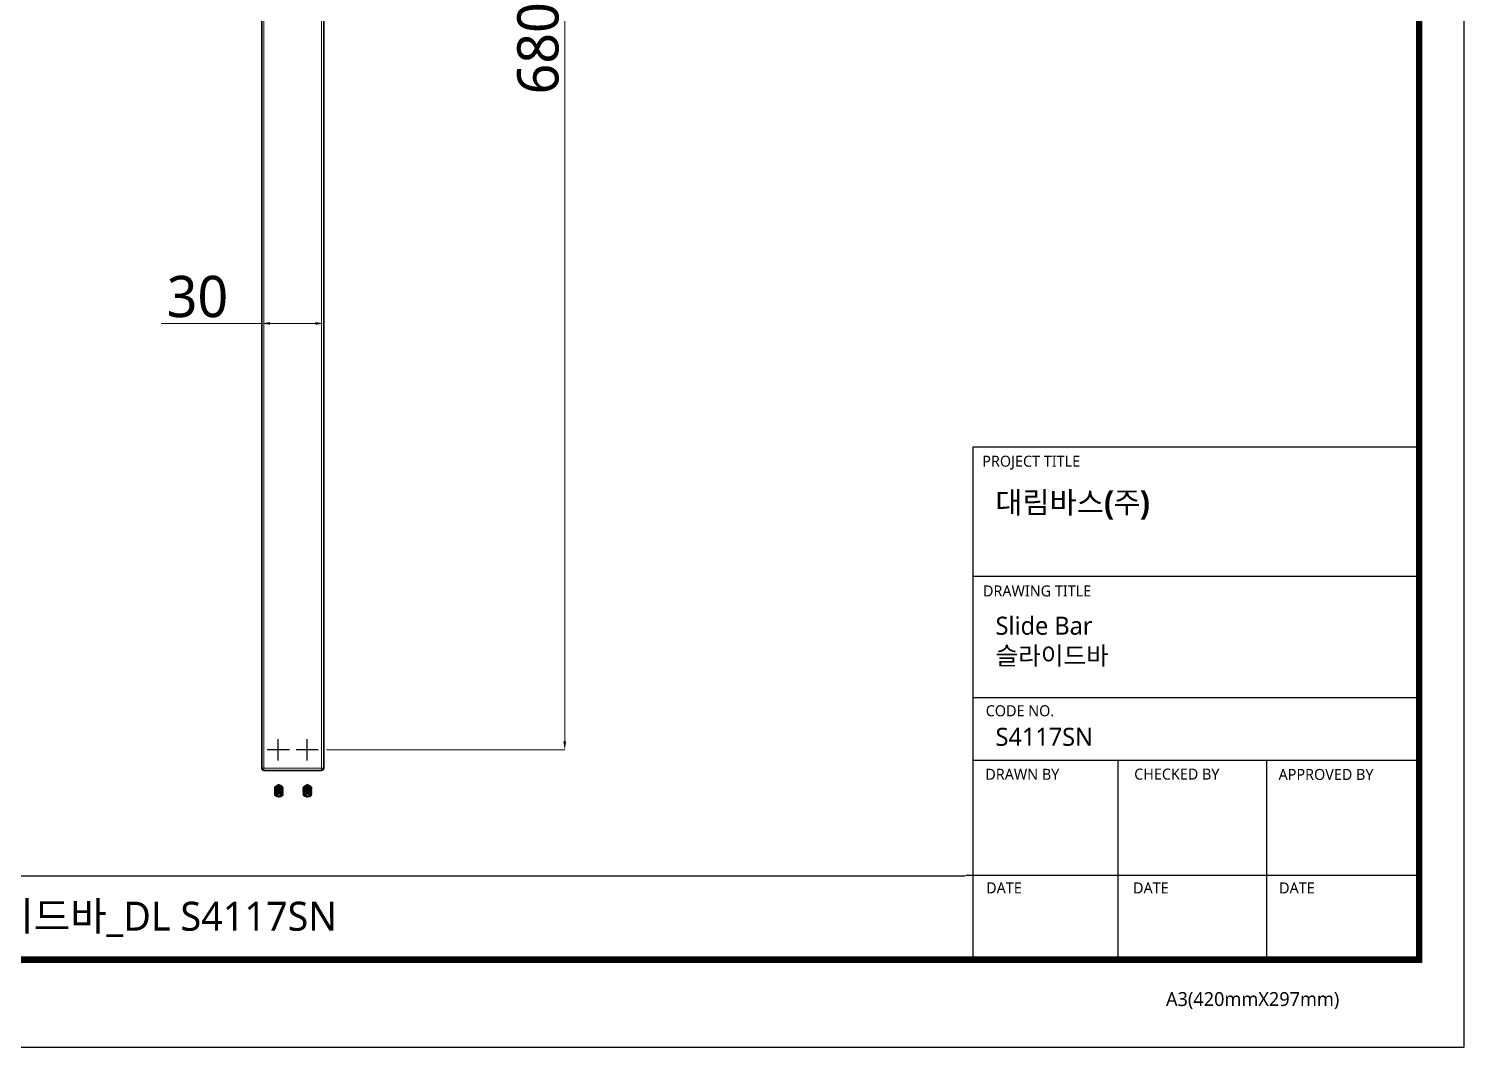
# Model space of a CAD drawing. Extents: x 1507 to 2862, y 0 to 992.
# Drawn here: x 2165 to 2862, y 0 to 494 of the extents above; entities that cross this region are included whole.
import ezdxf

# ---------------------------------------------------------------- set-up
doc = ezdxf.new("R2010")
doc.units = 0
doc.header["$LTSCALE"] = 10
doc.header["$MEASUREMENT"] = 0
doc.header["$PDMODE"] = 3
doc.header["$PDSIZE"] = -10
doc.linetypes.add('CENTER', pattern=[2, 1.25, -0.25, 0.25, -0.25])
doc.layers.get('0').update_dxf_attribs({"linetype": 'CONTINUOUS'})
doc.layers.get('DEFPOINTS').update_dxf_attribs({"linetype": 'CONTINUOUS'})
for name, color, linetype, lineweight in [('Visible', 7, 'CONTINUOUS', 35), ('Visible Narrow', 7, 'CONTINUOUS', 18), ('치수', 7, 'CONTINUOUS', 25)]:
    doc.layers.add(name, color=color, linetype=linetype, lineweight=lineweight)
doc.styles.add('Daelim Dimension', font='')
doc.styles.get('Daelim Dimension').set_extended_font_data('NanumGothic')
doc.dimstyles.new('DEFAULT', dxfattribs={"dimscale": 2, "dimtxt": 2, "dimasz": 2, "dimexe": 0, "dimexo": 2, "dimgap": 1, "dimtad": 1, "dimdec": 1, "dimzin": 9, "dimdsep": 46, "dimtxsty": 'Daelim Dimension', "dimcen": 0.5, "dimclrd": 252, "dimclre": 252, "dimclrt": 3, "dimadec": 1, "dimazin": 0, "dimtfac": 1, "dimtdec": 1, "dimtix": 1, "dimtmove": 0, "dimatfit": 3, "dimfxl": 1, "dimtolj": 1, "dimtzin": 1, "dimlwd": 9, "dimlwe": 9, "dimarcsym": 0})

# ---------------------------------------------------------------- blocks, each defined once
blk = doc.blocks.new('*D16')
at = {"layer": 'DEFPOINTS', "color": 0, "transparency": 16777216}
for p in [(2305.87, 824.24), (2305.84, 144.24), (2425.37, 144.24)]:
    blk.add_point(p, dxfattribs=at)
at = {"layer": '치수', "color": 5, "lineweight": 9, "transparency": 16777216}
for p, q in [((2309.87, 824.24), (2425.37, 824.24)), ((2425.37, 820.24), (2425.37, 148.24)), ((2309.84, 144.24), (2425.37, 144.24))]:
    blk.add_line(p, q, dxfattribs=at)
at = {"layer": '치수', "color": 5, "transparency": 16777216}
for points in [[(2424.7, 820.24), (2426.04, 820.24), (2425.37, 824.24)], [(2424.7, 148.24), (2426.04, 148.24), (2425.37, 144.24)]]:
    blk.add_solid(points, dxfattribs=at)
at = {"layer": '치수', "color": 7, "transparency": 16777216, "insert": (2412.48, 484.24), "char_height": 20, "attachment_point": 5, "rotation": 90, "style": 'Daelim Dimension'}
blk.add_mtext('\\A1;680', dxfattribs=at)
blk = doc.blocks.new('*D18')
at = {"layer": 'DEFPOINTS', "color": 0, "transparency": 16777216}
for p in [(2278.48, 350.87), (2278.48, 348.3), (2308.48, 348.3)]:
    blk.add_point(p, dxfattribs=at)
at = {"layer": '치수', "color": 5, "lineweight": 9, "transparency": 16777216}
for p, q in [((2278.48, 350.87), (2229.6, 350.87)), ((2278.48, 352.3), (2278.48, 350.87)), ((2304.48, 350.87), (2282.48, 350.87)), ((2308.48, 352.3), (2308.48, 350.87))]:
    blk.add_line(p, q, dxfattribs=at)
at = {"layer": '치수', "color": 5, "transparency": 16777216}
for points in [[(2282.48, 351.54), (2282.48, 350.21), (2278.48, 350.87)], [(2304.48, 351.54), (2304.48, 350.21), (2308.48, 350.87)]]:
    blk.add_solid(points, dxfattribs=at)
at = {"layer": '치수', "color": 7, "transparency": 16777216, "insert": (2247.27, 363.78), "char_height": 20, "attachment_point": 5, "style": 'Daelim Dimension'}
blk.add_mtext('\\A1;30', dxfattribs=at)

msp = doc.modelspace()

# ---------------------------------------------------------------- linework, layer by layer
at = {"color": 5, "ltscale": 40}
for p, q in [((2839.66, 290.84), (2623.25, 290.84)), ((2839.66, 228.28), (2623.25, 228.28)), ((2839.66, 228.28), (2623.25, 228.28)), ((2839.66, 169.44), (2623.25, 169.44)), ((2839.66, 169.44), (2623.25, 169.44)), ((2839.66, 139.09), (2623.25, 139.09)), ((2839.66, 139.09), (2623.25, 139.09)), ((2693.54, 139.09), (2693.54, 42.48)), ((2765.68, 139.09), (2765.68, 42.48)), ((2839.66, 83.29), (2619.83, 83.29)), ((2839.66, 83.29), (2624.94, 83.29)), ((2839.66, 42.48), (2654.2, 42.48))]:
    msp.add_line(p, q, dxfattribs=at)
at = {"color": 5, "ltscale": 0.5}
msp.add_line((2623.25, 290.84), (2623.25, 41.17), dxfattribs=at)
at = {"color": 1, "linetype": 'CENTER'}
for p, q in [((2286.48, 139.05), (2286.48, 149.31)), ((2300.48, 139.05), (2300.48, 149.31)), ((2291.84, 144.24), (2281.07, 144.24)), ((2305.84, 144.24), (2295.07, 144.24))]:
    msp.add_line(p, q, dxfattribs=at)
at = {"extrusion": (0.707107, 0.408248, 0.57735)}
for p, q in [((2284.74, 125.75), (2284.74, 125.8)), ((2284.74, 125.09), (2284.74, 125.37)), ((2286.74, 127.44), (2285.33, 126.62)), ((2286.74, 127.44), (2287.96, 126.73)), ((2288.74, 125.42), (2288.74, 125.7)), ((2298.6, 125.75), (2298.6, 125.8)), ((2298.6, 125.09), (2298.6, 125.37)), ((2300.6, 127.44), (2299.19, 126.62)), ((2300.6, 127.44), (2301.83, 126.73)), ((2302.6, 125.42), (2302.6, 125.7)), ((2284.74, 124.44), (2284.74, 124.72)), ((2284.74, 123.79), (2284.74, 124.06)), ((2284.74, 123.14), (2284.74, 123.41)), ((2284.74, 122.54), (2284.74, 122.76)), ((2285.19, 121.99), (2285.59, 122.85)), ((2286.3, 121.32), (2285.21, 121.96)), ((2285.61, 121.56), (2285.52, 121.61)), ((2285.6, 122.25), (2285.87, 122.84)), ((2285.63, 122.88), (2287.13, 123.11)), ((2285.65, 122.35), (2286.44, 121.89)), ((2285.79, 122.82), (2287.09, 123.02)), ((2287.85, 121.55), (2286.36, 121.31)), ((2286.44, 121.89), (2286.44, 122.92)), ((2286.44, 121.89), (2287.56, 122.07)), ((2287.08, 123.02), (2287.99, 122.5)), ((2287.19, 123.1), (2288.28, 122.47)), ((2287.56, 122.07), (2287.56, 122.75)), ((2287.56, 122.07), (2287.81, 122.6)), ((2287.87, 121.56), (2288.05, 121.66)), ((2288.3, 122.43), (2287.9, 121.57)), ((2288.74, 124.77), (2288.74, 125.04)), ((2288.74, 124.11), (2288.74, 124.39)), ((2288.74, 123.46), (2288.74, 123.74)), ((2288.74, 122.81), (2288.74, 123.08)), ((2298.6, 124.44), (2298.6, 124.72)), ((2298.6, 123.79), (2298.6, 124.06)), ((2298.6, 123.14), (2298.6, 123.41)), ((2298.6, 122.54), (2298.6, 122.76)), ((2299.05, 121.99), (2299.45, 122.85)), ((2300.16, 121.32), (2299.07, 121.96)), ((2299.47, 121.56), (2299.38, 121.61)), ((2299.46, 122.25), (2299.73, 122.84)), ((2299.49, 122.88), (2300.99, 123.11)), ((2299.51, 122.35), (2300.31, 121.89)), ((2299.65, 122.82), (2300.95, 123.02)), ((2301.72, 121.55), (2300.22, 121.31)), ((2300.31, 121.89), (2300.31, 122.92)), ((2300.31, 121.89), (2301.42, 122.07)), ((2300.95, 123.02), (2301.85, 122.5)), ((2301.05, 123.1), (2302.14, 122.47)), ((2301.42, 122.07), (2301.42, 122.75)), ((2301.42, 122.07), (2301.67, 122.6)), ((2301.74, 121.56), (2301.92, 121.66)), ((2302.16, 122.43), (2301.76, 121.57)), ((2302.6, 124.77), (2302.6, 125.04)), ((2302.6, 124.11), (2302.6, 124.39)), ((2302.6, 123.46), (2302.6, 123.74)), ((2302.6, 122.81), (2302.6, 123.08))]:
    msp.add_line(p, q, dxfattribs=at)
at = {"color": 5}
msp.add_line((1529.26, 83.13), (2619.57, 83.13), dxfattribs=at)
at = {"ltscale": 0.5}
msp.add_lwpolyline([(1507.49, 0), (2861.57, 0), (2861.57, 992.16), (1507.49, 992.16)], close=True, dxfattribs=at)
at = {"color": 5, "linetype": 'ByBlock', "lineweight": 200, "const_width": 3.12}
msp.add_lwpolyline([(1529.26, 42.48), (2839.66, 42.48), (2839.66, 969.12), (1529.26, 969.12)], close=True, dxfattribs=at)
at = {"extrusion": (1.11022e-16, -2.22045e-16, -1)}
for centre in [(2286.74, 125.8), (2300.6, 125.8)]:
    msp.add_ellipse(centre, major_axis=(-2, 0), ratio=0.57735, start_param=-6.283185, end_param=-4.173057, dxfattribs=at)
at = {"extrusion": (1.11022e-16, -1.11022e-16, -1)}
for centre in [(2286.74, 122.54), (2300.6, 122.54)]:
    msp.add_ellipse(centre, major_axis=(-2, 0), ratio=0.57735, start_param=-0.539332, end_param=2.110128, dxfattribs=at)
at = {"extrusion": (1.11022e-16, -7.43333e-33, -1)}
for centre in [(2286.74, 122.21), (2300.6, 122.21)]:
    msp.add_ellipse(centre, major_axis=(-1.6, 0), ratio=0.57735, start_param=-0.243561, end_param=0.76716, dxfattribs=at)
for centre, major_axis, ratio, start_param, end_param in [((2285.18, 122.3), (-0.436, -0.138), 0.697902, 1.388901, 2.573454), ((2286.32, 121.64), (-0.078, -0.416), 0.218386, 0.744021, 2.279453), ((2299.04, 122.3), (-0.436, -0.138), 0.697902, 1.388901, 2.573454), ((2300.19, 121.64), (-0.078, -0.416), 0.218386, 0.744021, 2.279453)]:
    msp.add_ellipse(centre, major_axis=major_axis, ratio=ratio, start_param=start_param, end_param=end_param)
at = {"extrusion": (2.22045e-16, -1.38778e-16, -1)}
for centre in [(2286.74, 122.21), (2300.6, 122.21)]:
    msp.add_ellipse(centre, major_axis=(-1.6, 0), ratio=0.57735, start_param=-1.290759, end_param=-0.280038, dxfattribs=at)
at = {"extrusion": (3.24571e-16, 1.22572e-16, -1)}
for centre in [(2285.6, 123.2), (2299.46, 123.2)]:
    msp.add_ellipse(centre, major_axis=(0.261, -0.347), ratio=0.565741, start_param=0.294001, end_param=0.890551, dxfattribs=at)
at = {"extrusion": (2.22045e-16, -8.32667e-17, -1)}
for centre in [(2286.74, 122.21), (2300.6, 122.21)]:
    msp.add_ellipse(centre, major_axis=(1.6, 0), ratio=0.57735, start_param=-2.337956, end_param=-1.327235, dxfattribs=at)
at = {"extrusion": (1.66533e-16, -1.94289e-16, -1)}
for centre in [(2286.74, 122.21), (2300.6, 122.21)]:
    msp.add_ellipse(centre, major_axis=(-1.6, 0), ratio=0.57735, start_param=-2.337956, end_param=-1.327235, dxfattribs=at)
at = {"extrusion": (2.18253e-16, -4.08569e-17, -1)}
for centre in [(2287.16, 123.44), (2301.02, 123.44)]:
    msp.add_ellipse(centre, major_axis=(-0.078, -0.416), ratio=0.218386, start_param=-0.673292, end_param=-0.076742, dxfattribs=at)
at = {"extrusion": (1.66533e-16, 8.32667e-17, -1)}
for centre in [(2286.74, 122.21), (2300.6, 122.21)]:
    msp.add_ellipse(centre, major_axis=(1.6, 0), ratio=0.57735, start_param=-1.290759, end_param=-0.280038, dxfattribs=at)
at = {"extrusion": (3.16229e-16, 1.33663e-16, -1)}
for centre in [(2287.89, 121.88), (2301.75, 121.88)]:
    msp.add_ellipse(centre, major_axis=(0.261, -0.347), ratio=0.565741, start_param=0.96128, end_param=2.496712, dxfattribs=at)
at = {"extrusion": (2.22045e-16, -5.18445e-32, -1)}
for centre in [(2286.74, 122.21), (2300.6, 122.21)]:
    msp.add_ellipse(centre, major_axis=(1.6, 0), ratio=0.57735, start_param=-0.243561, end_param=0.76716, dxfattribs=at)
at = {"extrusion": (2.04817e-16, -9.5327e-17, -1)}
for centre in [(2288.3, 122.78), (2302.17, 122.78)]:
    msp.add_ellipse(centre, major_axis=(0.436, 0.138), ratio=0.697902, start_param=1.82342, end_param=2.573454, dxfattribs=at)
for points, knots in [([(2288.72, 125.23), (2288.73, 125.28), (2288.74, 125.33), (2288.75, 125.55), (2288.71, 125.71), (2288.52, 126.02), (2288.38, 126.16), (2288.03, 126.41), (2287.82, 126.51), (2287.34, 126.67), (2287.08, 126.71), (2286.56, 126.75), (2286.3, 126.74), (2285.81, 126.67), (2285.59, 126.6), (2285.2, 126.43), (2285.05, 126.32), (2284.82, 126.07), (2284.76, 125.94), (2284.74, 125.72), (2284.75, 125.64), (2284.78, 125.56)], [69.319344, 69.319344, 69.319344, 69.319344, 69.621299, 69.621299, 70.60188, 70.60188, 71.582462, 71.582462, 72.563044, 72.563044, 73.543625, 73.543625, 74.524207, 74.524207, 75.504789, 75.504789, 76.48537, 76.48537, 77.465952, 77.465952, 78.046066, 78.046066, 78.046066, 78.046066]), ([(2284.74, 125.37), (2284.74, 125.41), (2284.75, 125.45), (2284.79, 125.63), (2284.87, 125.76), (2285.12, 126), (2285.3, 126.1), (2285.7, 126.26), (2285.94, 126.32), (2286.44, 126.37), (2286.7, 126.37), (2287.22, 126.31), (2287.47, 126.25), (2287.93, 126.08), (2288.13, 125.97), (2288.46, 125.71), (2288.58, 125.56), (2288.72, 125.29), (2288.74, 125.17), (2288.74, 125.04)], [10.487063, 10.487063, 10.487063, 10.487063, 10.786398, 10.786398, 11.76698, 11.76698, 12.747562, 12.747562, 13.728143, 13.728143, 14.708725, 14.708725, 15.689307, 15.689307, 16.669888, 16.669888, 17.65047, 17.65047, 18.381857, 18.381857, 18.381857, 18.381857]), ([(2288.72, 124.58), (2288.74, 124.65), (2288.74, 124.71), (2288.74, 124.94), (2288.69, 125.11), (2288.48, 125.41), (2288.34, 125.55), (2287.97, 125.79), (2287.75, 125.89), (2287.26, 126.03), (2287.01, 126.07), (2286.48, 126.1), (2286.22, 126.08), (2285.74, 126), (2285.52, 125.93), (2285.15, 125.74), (2285, 125.63), (2284.8, 125.38), (2284.75, 125.24), (2284.74, 125.04), (2284.75, 124.97), (2284.78, 124.91)], [53.529705, 53.529705, 53.529705, 53.529705, 53.931992, 53.931992, 54.912574, 54.912574, 55.893155, 55.893155, 56.873737, 56.873737, 57.854319, 57.854319, 58.8349, 58.8349, 59.815482, 59.815482, 60.796064, 60.796064, 61.776645, 61.776645, 62.257186, 62.257186, 62.257186, 62.257186]), ([(2284.74, 124.72), (2284.74, 124.74), (2284.75, 124.77), (2284.77, 124.94), (2284.84, 125.07), (2285.08, 125.31), (2285.24, 125.42), (2285.64, 125.59), (2285.86, 125.65), (2286.36, 125.72), (2286.62, 125.72), (2287.14, 125.67), (2287.4, 125.62), (2287.86, 125.46), (2288.07, 125.35), (2288.42, 125.1), (2288.55, 124.96), (2288.71, 124.67), (2288.74, 124.53), (2288.74, 124.39)], [26.276626, 26.276626, 26.276626, 26.276626, 26.475705, 26.475705, 27.456287, 27.456287, 28.436868, 28.436868, 29.41745, 29.41745, 30.398032, 30.398032, 31.378613, 31.378613, 32.359195, 32.359195, 33.339777, 33.339777, 34.171367, 34.171367, 34.171367, 34.171367]), ([(2288.72, 123.93), (2288.74, 124.01), (2288.75, 124.09), (2288.73, 124.34), (2288.66, 124.5), (2288.44, 124.8), (2288.29, 124.94), (2287.9, 125.17), (2287.68, 125.26), (2287.19, 125.39), (2286.93, 125.43), (2286.4, 125.44), (2286.15, 125.42), (2285.67, 125.32), (2285.46, 125.25), (2285.1, 125.05), (2284.96, 124.94), (2284.78, 124.68), (2284.74, 124.55), (2284.75, 124.36), (2284.76, 124.3), (2284.78, 124.25)], [37.740032, 37.740032, 37.740032, 37.740032, 38.242685, 38.242685, 39.223267, 39.223267, 40.203848, 40.203848, 41.18443, 41.18443, 42.165012, 42.165012, 43.145593, 43.145593, 44.126175, 44.126175, 45.106757, 45.106757, 46.087338, 46.087338, 46.467517, 46.467517, 46.467517, 46.467517]), ([(2288.2, 126.57), (2288.14, 126.62), (2288.08, 126.66), (2287.84, 126.81), (2287.65, 126.89), (2287.24, 127), (2287.03, 127.03), (2286.59, 127.04), (2286.38, 127.03), (2286.07, 126.97), (2285.97, 126.94), (2285.78, 126.87), (2285.69, 126.83), (2285.61, 126.78)], [14.058315, 14.058315, 14.058315, 14.058315, 14.437548, 14.437548, 15.279747, 15.279747, 16.10689, 16.10689, 16.918972, 16.918972, 17.365336, 17.365336, 17.806959, 17.806959, 17.806959, 17.806959]), ([(2285.61, 126.78), (2285.73, 126.85), (2285.89, 126.91), (2286.26, 126.99), (2286.48, 127.01), (2286.95, 126.99), (2287.2, 126.96), (2287.55, 126.87), (2287.66, 126.83), (2287.77, 126.79)], [0, 0, 0, 0, 0.821049, 0.821049, 1.696635, 1.696635, 2.626805, 2.626805, 3.065872, 3.065872, 3.065872, 3.065872]), ([(2287.77, 126.79), (2287.99, 126.7), (2288.19, 126.59), (2288.5, 126.32), (2288.62, 126.17), (2288.72, 125.91), (2288.74, 125.8), (2288.74, 125.7)], [0, 0, 0, 0, 0.980582, 0.980582, 1.961163, 1.961163, 2.592251, 2.592251, 2.592251, 2.592251]), ([(2302.58, 125.23), (2302.59, 125.28), (2302.6, 125.33), (2302.61, 125.55), (2302.57, 125.71), (2302.38, 126.02), (2302.25, 126.16), (2301.89, 126.41), (2301.68, 126.51), (2301.2, 126.67), (2300.95, 126.71), (2300.42, 126.75), (2300.16, 126.74), (2299.67, 126.67), (2299.45, 126.6), (2299.06, 126.43), (2298.91, 126.32), (2298.68, 126.07), (2298.62, 125.94), (2298.6, 125.72), (2298.61, 125.64), (2298.64, 125.56)], [69.319344, 69.319344, 69.319344, 69.319344, 69.621299, 69.621299, 70.60188, 70.60188, 71.582462, 71.582462, 72.563044, 72.563044, 73.543625, 73.543625, 74.524207, 74.524207, 75.504789, 75.504789, 76.48537, 76.48537, 77.465952, 77.465952, 78.046066, 78.046066, 78.046066, 78.046066]), ([(2298.6, 125.37), (2298.6, 125.41), (2298.61, 125.45), (2298.65, 125.63), (2298.73, 125.76), (2298.99, 126), (2299.16, 126.1), (2299.57, 126.26), (2299.8, 126.32), (2300.3, 126.37), (2300.56, 126.37), (2301.08, 126.31), (2301.33, 126.25), (2301.79, 126.08), (2301.99, 125.97), (2302.32, 125.71), (2302.45, 125.56), (2302.58, 125.29), (2302.6, 125.17), (2302.6, 125.04)], [10.487063, 10.487063, 10.487063, 10.487063, 10.786398, 10.786398, 11.76698, 11.76698, 12.747562, 12.747562, 13.728143, 13.728143, 14.708725, 14.708725, 15.689307, 15.689307, 16.669888, 16.669888, 17.65047, 17.65047, 18.381857, 18.381857, 18.381857, 18.381857]), ([(2302.58, 124.58), (2302.6, 124.65), (2302.61, 124.71), (2302.6, 124.94), (2302.55, 125.11), (2302.35, 125.41), (2302.2, 125.55), (2301.83, 125.79), (2301.61, 125.89), (2301.13, 126.03), (2300.87, 126.07), (2300.34, 126.1), (2300.09, 126.08), (2299.6, 126), (2299.38, 125.93), (2299.01, 125.74), (2298.87, 125.63), (2298.66, 125.38), (2298.61, 125.24), (2298.6, 125.04), (2298.61, 124.97), (2298.64, 124.91)], [53.529705, 53.529705, 53.529705, 53.529705, 53.931992, 53.931992, 54.912574, 54.912574, 55.893155, 55.893155, 56.873737, 56.873737, 57.854319, 57.854319, 58.8349, 58.8349, 59.815482, 59.815482, 60.796064, 60.796064, 61.776645, 61.776645, 62.257186, 62.257186, 62.257186, 62.257186]), ([(2298.6, 124.72), (2298.6, 124.74), (2298.61, 124.77), (2298.63, 124.94), (2298.7, 125.07), (2298.94, 125.31), (2299.1, 125.42), (2299.5, 125.59), (2299.73, 125.65), (2300.22, 125.72), (2300.48, 125.72), (2301, 125.67), (2301.26, 125.62), (2301.73, 125.46), (2301.93, 125.35), (2302.28, 125.1), (2302.41, 124.96), (2302.57, 124.67), (2302.6, 124.53), (2302.6, 124.39)], [26.276626, 26.276626, 26.276626, 26.276626, 26.475705, 26.475705, 27.456287, 27.456287, 28.436868, 28.436868, 29.41745, 29.41745, 30.398032, 30.398032, 31.378613, 31.378613, 32.359195, 32.359195, 33.339777, 33.339777, 34.171367, 34.171367, 34.171367, 34.171367]), ([(2302.58, 123.93), (2302.6, 124.01), (2302.61, 124.09), (2302.59, 124.34), (2302.53, 124.5), (2302.3, 124.8), (2302.15, 124.94), (2301.76, 125.17), (2301.54, 125.26), (2301.05, 125.39), (2300.79, 125.43), (2300.27, 125.44), (2300.01, 125.42), (2299.53, 125.32), (2299.32, 125.25), (2298.96, 125.05), (2298.83, 124.94), (2298.64, 124.68), (2298.6, 124.55), (2298.61, 124.36), (2298.62, 124.3), (2298.64, 124.25)], [37.740032, 37.740032, 37.740032, 37.740032, 38.242685, 38.242685, 39.223267, 39.223267, 40.203848, 40.203848, 41.18443, 41.18443, 42.165012, 42.165012, 43.145593, 43.145593, 44.126175, 44.126175, 45.106757, 45.106757, 46.087338, 46.087338, 46.467517, 46.467517, 46.467517, 46.467517]), ([(2302.06, 126.57), (2302, 126.62), (2301.94, 126.66), (2301.7, 126.81), (2301.52, 126.89), (2301.11, 127), (2300.89, 127.03), (2300.45, 127.04), (2300.24, 127.03), (2299.93, 126.97), (2299.83, 126.94), (2299.64, 126.87), (2299.55, 126.83), (2299.47, 126.78)], [14.058315, 14.058315, 14.058315, 14.058315, 14.437548, 14.437548, 15.279747, 15.279747, 16.10689, 16.10689, 16.918972, 16.918972, 17.365336, 17.365336, 17.806959, 17.806959, 17.806959, 17.806959]), ([(2299.47, 126.78), (2299.59, 126.85), (2299.75, 126.91), (2300.13, 126.99), (2300.34, 127.01), (2300.81, 126.99), (2301.06, 126.96), (2301.41, 126.87), (2301.52, 126.83), (2301.63, 126.79)], [0, 0, 0, 0, 0.821049, 0.821049, 1.696635, 1.696635, 2.626805, 2.626805, 3.065872, 3.065872, 3.065872, 3.065872]), ([(2301.63, 126.79), (2301.86, 126.7), (2302.05, 126.59), (2302.36, 126.32), (2302.48, 126.17), (2302.58, 125.91), (2302.6, 125.8), (2302.6, 125.7)], [0, 0, 0, 0, 0.980582, 0.980582, 1.961163, 1.961163, 2.592251, 2.592251, 2.592251, 2.592251]), ([(2288.72, 123.27), (2288.74, 123.37), (2288.75, 123.47), (2288.71, 123.74), (2288.64, 123.9), (2288.4, 124.19), (2288.23, 124.32), (2287.83, 124.55), (2287.6, 124.63), (2287.11, 124.75), (2286.84, 124.78), (2286.32, 124.79), (2286.07, 124.76), (2285.61, 124.65), (2285.4, 124.57), (2285.06, 124.37), (2284.93, 124.25), (2284.76, 123.99), (2284.73, 123.85), (2284.75, 123.68), (2284.76, 123.64), (2284.78, 123.6)], [21.950364, 21.950364, 21.950364, 21.950364, 22.553378, 22.553378, 23.53396, 23.53396, 24.514542, 24.514542, 25.495123, 25.495123, 26.475705, 26.475705, 27.456287, 27.456287, 28.436868, 28.436868, 29.41745, 29.41745, 30.398032, 30.398032, 30.677891, 30.677891, 30.677891, 30.677891]), ([(2288.66, 122.44), (2288.66, 122.46), (2288.67, 122.47), (2288.74, 122.64), (2288.76, 122.81), (2288.69, 123.13), (2288.61, 123.29), (2288.35, 123.58), (2288.18, 123.71), (2287.77, 123.92), (2287.53, 124), (2287.03, 124.11), (2286.76, 124.13), (2286.25, 124.13), (2286, 124.09), (2285.54, 123.97), (2285.34, 123.89), (2285.01, 123.68), (2284.89, 123.56), (2284.75, 123.29), (2284.73, 123.16), (2284.76, 123), (2284.77, 122.97), (2284.78, 122.95)], [5.802158, 5.802158, 5.802158, 5.802158, 5.88349, 5.88349, 6.864072, 6.864072, 7.844653, 7.844653, 8.825235, 8.825235, 9.805817, 9.805817, 10.786398, 10.786398, 11.76698, 11.76698, 12.747562, 12.747562, 13.728143, 13.728143, 14.708725, 14.708725, 14.888347, 14.888347, 14.888347, 14.888347]), ([(2284.74, 124.06), (2284.74, 124.08), (2284.74, 124.09), (2284.76, 124.24), (2284.82, 124.38), (2285.03, 124.62), (2285.19, 124.73), (2285.57, 124.91), (2285.79, 124.98), (2286.28, 125.06), (2286.54, 125.07), (2287.06, 125.03), (2287.32, 124.99), (2287.8, 124.84), (2288.01, 124.74), (2288.37, 124.49), (2288.51, 124.35), (2288.7, 124.05), (2288.74, 123.89), (2288.74, 123.74)], [42.066075, 42.066075, 42.066075, 42.066075, 42.165012, 42.165012, 43.145593, 43.145593, 44.126175, 44.126175, 45.106757, 45.106757, 46.087338, 46.087338, 47.06792, 47.06792, 48.048502, 48.048502, 49.029083, 49.029083, 49.960744, 49.960744, 49.960744, 49.960744]), ([(2284.74, 123.41), (2284.74, 123.55), (2284.79, 123.68), (2284.99, 123.93), (2285.14, 124.05), (2285.51, 124.23), (2285.72, 124.31), (2286.2, 124.4), (2286.46, 124.41), (2286.98, 124.39), (2287.24, 124.35), (2287.73, 124.21), (2287.95, 124.11), (2288.32, 123.88), (2288.47, 123.74), (2288.68, 123.44), (2288.74, 123.27), (2288.74, 123.1), (2288.74, 123.09), (2288.74, 123.08)], [57.855369, 57.855369, 57.855369, 57.855369, 58.8349, 58.8349, 59.815482, 59.815482, 60.796064, 60.796064, 61.776645, 61.776645, 62.757227, 62.757227, 63.737809, 63.737809, 64.71839, 64.71839, 65.698972, 65.698972, 65.749996, 65.749996, 65.749996, 65.749996]), ([(2284.74, 122.76), (2284.74, 122.88), (2284.78, 123), (2284.95, 123.24), (2285.09, 123.36), (2285.44, 123.56), (2285.65, 123.63), (2286.13, 123.73), (2286.38, 123.76), (2286.84, 123.75), (2287.04, 123.73), (2287.42, 123.65), (2287.6, 123.6), (2287.77, 123.53)], [73.644666, 73.644666, 73.644666, 73.644666, 74.524207, 74.524207, 75.504789, 75.504789, 76.48537, 76.48537, 77.465952, 77.465952, 78.205778, 78.205778, 78.945604, 78.945604, 78.945604, 78.945604]), ([(2285.61, 122.86), (2285.43, 122.83), (2285.28, 122.77), (2285.04, 122.62), (2284.95, 122.52), (2284.87, 122.31), (2284.87, 122.2), (2284.95, 122.04), (2284.98, 121.99), (2285.03, 121.94)], [0.001572, 0.001572, 0.001572, 0.001572, 0.821049, 0.821049, 1.696635, 1.696635, 2.626805, 2.626805, 3.065872, 3.065872, 3.065872, 3.065872]), ([(2285.52, 121.61), (2285.38, 121.69), (2285.27, 121.78), (2285.12, 121.99), (2285.08, 122.11), (2285.08, 122.34), (2285.12, 122.46), (2285.25, 122.62), (2285.31, 122.68), (2285.45, 122.78), (2285.52, 122.82), (2285.61, 122.86)], [14.50516, 14.50516, 14.50516, 14.50516, 15.279747, 15.279747, 16.10689, 16.10689, 16.918972, 16.918972, 17.365336, 17.365336, 17.802211, 17.802211, 17.802211, 17.802211]), ([(2287.77, 123.53), (2287.91, 123.47), (2288.03, 123.41), (2288.31, 123.21), (2288.45, 123.08), (2288.63, 122.79), (2288.67, 122.63), (2288.65, 122.33), (2288.6, 122.18), (2288.4, 121.9), (2288.25, 121.78), (2288.07, 121.67), (2288.06, 121.67), (2288.05, 121.66)], [6.546664, 6.546664, 6.546664, 6.546664, 7.158299, 7.158299, 8.120834, 8.120834, 9.068339, 9.068339, 10.000811, 10.000811, 10.918245, 10.918245, 10.956545, 10.956545, 10.956545, 10.956545]), ([(2302.58, 123.27), (2302.61, 123.37), (2302.61, 123.47), (2302.57, 123.74), (2302.5, 123.9), (2302.26, 124.19), (2302.09, 124.32), (2301.7, 124.55), (2301.47, 124.63), (2300.97, 124.75), (2300.71, 124.78), (2300.19, 124.79), (2299.93, 124.76), (2299.47, 124.65), (2299.26, 124.57), (2298.92, 124.37), (2298.79, 124.25), (2298.62, 123.99), (2298.59, 123.85), (2298.61, 123.68), (2298.62, 123.64), (2298.64, 123.6)], [21.950364, 21.950364, 21.950364, 21.950364, 22.553378, 22.553378, 23.53396, 23.53396, 24.514542, 24.514542, 25.495123, 25.495123, 26.475705, 26.475705, 27.456287, 27.456287, 28.436868, 28.436868, 29.41745, 29.41745, 30.398032, 30.398032, 30.677891, 30.677891, 30.677891, 30.677891]), ([(2302.52, 122.44), (2302.53, 122.46), (2302.53, 122.47), (2302.6, 122.64), (2302.62, 122.81), (2302.55, 123.13), (2302.47, 123.29), (2302.21, 123.58), (2302.04, 123.71), (2301.63, 123.92), (2301.39, 124), (2300.89, 124.11), (2300.63, 124.13), (2300.11, 124.13), (2299.86, 124.09), (2299.4, 123.97), (2299.2, 123.89), (2298.88, 123.68), (2298.76, 123.56), (2298.61, 123.29), (2298.59, 123.16), (2298.62, 123), (2298.63, 122.97), (2298.64, 122.95)], [5.802158, 5.802158, 5.802158, 5.802158, 5.88349, 5.88349, 6.864072, 6.864072, 7.844653, 7.844653, 8.825235, 8.825235, 9.805817, 9.805817, 10.786398, 10.786398, 11.76698, 11.76698, 12.747562, 12.747562, 13.728143, 13.728143, 14.708725, 14.708725, 14.888347, 14.888347, 14.888347, 14.888347]), ([(2298.6, 124.06), (2298.6, 124.08), (2298.61, 124.09), (2298.62, 124.24), (2298.68, 124.38), (2298.9, 124.62), (2299.05, 124.73), (2299.43, 124.91), (2299.65, 124.98), (2300.14, 125.06), (2300.4, 125.07), (2300.92, 125.03), (2301.18, 124.99), (2301.66, 124.84), (2301.87, 124.74), (2302.23, 124.49), (2302.37, 124.35), (2302.56, 124.05), (2302.6, 123.89), (2302.6, 123.74)], [42.066075, 42.066075, 42.066075, 42.066075, 42.165012, 42.165012, 43.145593, 43.145593, 44.126175, 44.126175, 45.106757, 45.106757, 46.087338, 46.087338, 47.06792, 47.06792, 48.048502, 48.048502, 49.029083, 49.029083, 49.960744, 49.960744, 49.960744, 49.960744]), ([(2298.6, 123.41), (2298.6, 123.55), (2298.66, 123.68), (2298.85, 123.93), (2299, 124.05), (2299.37, 124.23), (2299.58, 124.31), (2300.07, 124.4), (2300.32, 124.41), (2300.85, 124.39), (2301.1, 124.35), (2301.59, 124.21), (2301.81, 124.11), (2302.18, 123.88), (2302.33, 123.74), (2302.54, 123.44), (2302.6, 123.27), (2302.6, 123.1), (2302.6, 123.09), (2302.6, 123.08)], [57.855369, 57.855369, 57.855369, 57.855369, 58.8349, 58.8349, 59.815482, 59.815482, 60.796064, 60.796064, 61.776645, 61.776645, 62.757227, 62.757227, 63.737809, 63.737809, 64.71839, 64.71839, 65.698972, 65.698972, 65.749996, 65.749996, 65.749996, 65.749996]), ([(2298.6, 122.76), (2298.6, 122.88), (2298.65, 123), (2298.82, 123.24), (2298.95, 123.36), (2299.3, 123.56), (2299.52, 123.63), (2299.99, 123.73), (2300.24, 123.76), (2300.7, 123.75), (2300.9, 123.73), (2301.28, 123.65), (2301.46, 123.6), (2301.63, 123.53)], [73.644666, 73.644666, 73.644666, 73.644666, 74.524207, 74.524207, 75.504789, 75.504789, 76.48537, 76.48537, 77.465952, 77.465952, 78.205778, 78.205778, 78.945604, 78.945604, 78.945604, 78.945604]), ([(2299.47, 122.86), (2299.3, 122.83), (2299.14, 122.77), (2298.9, 122.62), (2298.82, 122.52), (2298.73, 122.31), (2298.73, 122.2), (2298.81, 122.04), (2298.84, 121.99), (2298.89, 121.94)], [0.001572, 0.001572, 0.001572, 0.001572, 0.821049, 0.821049, 1.696635, 1.696635, 2.626805, 2.626805, 3.065872, 3.065872, 3.065872, 3.065872]), ([(2299.38, 121.61), (2299.25, 121.69), (2299.14, 121.78), (2298.98, 121.99), (2298.94, 122.11), (2298.94, 122.34), (2298.99, 122.46), (2299.12, 122.62), (2299.17, 122.68), (2299.31, 122.78), (2299.39, 122.82), (2299.47, 122.86)], [14.50516, 14.50516, 14.50516, 14.50516, 15.279747, 15.279747, 16.10689, 16.10689, 16.918972, 16.918972, 17.365336, 17.365336, 17.802211, 17.802211, 17.802211, 17.802211]), ([(2301.63, 123.53), (2301.77, 123.47), (2301.89, 123.41), (2302.18, 123.21), (2302.31, 123.08), (2302.49, 122.79), (2302.53, 122.63), (2302.51, 122.33), (2302.46, 122.18), (2302.26, 121.9), (2302.11, 121.78), (2301.93, 121.67), (2301.92, 121.67), (2301.92, 121.66)], [6.546664, 6.546664, 6.546664, 6.546664, 7.158299, 7.158299, 8.120834, 8.120834, 9.068339, 9.068339, 10.000811, 10.000811, 10.918245, 10.918245, 10.956545, 10.956545, 10.956545, 10.956545])]:
    msp.add_open_spline(points, degree=3, knots=knots)
for points in [[(2285.03, 121.94), (2285.11, 121.87), (2285.21, 121.81), (2285.33, 121.75)], [(2285.2, 121.97), (2285.2, 121.98), (2285.19, 121.98), (2285.19, 121.99)], [(2285.21, 121.96), (2285.2, 121.96), (2285.2, 121.97), (2285.2, 121.97)], [(2285.59, 122.85), (2285.6, 122.86), (2285.6, 122.86), (2285.61, 122.86)], [(2285.61, 122.86), (2285.62, 122.87), (2285.63, 122.87), (2285.63, 122.88)], [(2285.61, 122.86), (2285.61, 122.86), (2285.61, 122.86), (2285.61, 122.86)], [(2285.61, 122.86), (2285.61, 122.86), (2285.61, 122.86), (2285.61, 122.86)], [(2285.61, 122.86), (2285.61, 122.86), (2285.61, 122.86), (2285.61, 122.86)], [(2286.33, 121.32), (2286.32, 121.32), (2286.31, 121.32), (2286.3, 121.32)], [(2286.36, 121.31), (2286.35, 121.32), (2286.34, 121.32), (2286.33, 121.32)], [(2287.13, 123.11), (2287.14, 123.11), (2287.15, 123.11), (2287.16, 123.1)], [(2287.16, 123.1), (2287.17, 123.1), (2287.18, 123.1), (2287.19, 123.1)], [(2287.87, 121.56), (2287.87, 121.55), (2287.86, 121.55), (2287.85, 121.55)], [(2287.9, 121.57), (2287.89, 121.57), (2287.88, 121.56), (2287.87, 121.56)], [(2288.28, 122.47), (2288.28, 122.46), (2288.29, 122.46), (2288.29, 122.45)], [(2288.29, 122.45), (2288.29, 122.45), (2288.29, 122.44), (2288.3, 122.43)], [(2298.89, 121.94), (2298.97, 121.87), (2299.07, 121.81), (2299.19, 121.75)], [(2299.06, 121.97), (2299.06, 121.98), (2299.05, 121.98), (2299.05, 121.99)], [(2299.07, 121.96), (2299.06, 121.96), (2299.06, 121.97), (2299.06, 121.97)], [(2299.45, 122.85), (2299.46, 122.86), (2299.46, 122.86), (2299.47, 122.86)], [(2299.47, 122.86), (2299.48, 122.87), (2299.49, 122.87), (2299.49, 122.88)], [(2299.47, 122.86), (2299.47, 122.86), (2299.47, 122.86), (2299.47, 122.86)], [(2299.47, 122.86), (2299.47, 122.86), (2299.47, 122.86), (2299.47, 122.86)], [(2299.47, 122.86), (2299.47, 122.86), (2299.47, 122.86), (2299.47, 122.86)], [(2300.19, 121.32), (2300.18, 121.32), (2300.17, 121.32), (2300.16, 121.32)], [(2300.22, 121.31), (2300.21, 121.32), (2300.2, 121.32), (2300.19, 121.32)], [(2300.99, 123.11), (2301, 123.11), (2301.01, 123.11), (2301.02, 123.1)], [(2301.02, 123.1), (2301.03, 123.1), (2301.04, 123.1), (2301.05, 123.1)], [(2301.74, 121.56), (2301.73, 121.55), (2301.72, 121.55), (2301.72, 121.55)], [(2301.76, 121.57), (2301.75, 121.57), (2301.74, 121.56), (2301.74, 121.56)], [(2302.14, 122.47), (2302.15, 122.46), (2302.15, 122.46), (2302.15, 122.45)], [(2302.15, 122.45), (2302.15, 122.45), (2302.16, 122.44), (2302.16, 122.43)]]:
    msp.add_open_spline(points, degree=3)
at = {"layer": 'Visible', "extrusion": (-1, 6.12323e-17, 0)}
for p, q in [((2278.48, 539.82), (2278.48, 150.34)), ((2308.48, 150.34), (2308.48, 539.82)), ((2278.48, 135.24), (2278.48, 150.14)), ((2308.48, 150.14), (2308.48, 135.24)), ((2307.48, 134.24), (2279.48, 134.24))]:
    msp.add_line(p, q, dxfattribs=at)
at = {"layer": 'Visible'}
for centre, start, end in [((2279.48, 135.24), 180, 270), ((2307.48, 135.24), 270, 0)]:
    msp.add_arc(centre, 1, start, end, dxfattribs=at)
at = {"layer": 'Visible Narrow', "extrusion": (-1, 6.12323e-17, 0)}
for p, q in [((2279.48, 150.34), (2279.48, 539.82)), ((2307.48, 539.82), (2307.48, 150.34)), ((2279.48, 150.14), (2279.48, 135.24)), ((2307.48, 135.24), (2307.48, 150.14)), ((2278.48, 135.24), (2279.48, 135.24)), ((2279.48, 135.24), (2307.48, 135.24)), ((2279.48, 134.24), (2279.48, 135.24)), ((2307.48, 135.24), (2308.48, 135.24)), ((2307.48, 135.24), (2307.48, 134.24))]:
    msp.add_line(p, q, dxfattribs=at)

# ---------------------------------------------------------------- texts
at = {"color": 5, "ltscale": 40, "style": 'Daelim Dimension'}
for s, height, p in [('PROJECT TITLE', 5.3435, (2627.83, 281.42)), ('DRAWING TITLE', 5.3435, (2628.18, 218.53)), ('CODE NO.', 5.344, (2629.52, 160.45)), ('DRAWN BY', 5.344, (2629.31, 129.65)), ('CHECKED BY', 5.344, (2701.5, 129.74)), ('APPROVED BY', 5.3435, (2771.52, 129.57)), ('DATE', 5.344, (2629.72, 74.57)), ('DATE', 5.344, (2700.94, 74.57)), ('DATE', 5.344, (2771.77, 74.57)), ('A3(420mmX297mm)', 6.7441, (2716.91, 19.99))]:
    msp.add_text(s, height=height, dxfattribs=at).set_placement(p)
at = {"attachment_point": 1, "style": 'Daelim Dimension'}
for s, insert, char_height, width in [('\\pt52.374;{\\fPretendard Variable SemiBold|b0|i0|c129|p2;\\C7;대림바스(주)}', (2634.19, 269.35), 10.4749, 168.3551), ('Slide Bar\\P슬라이드바', (2634.28, 208.72), 8.745, 147.1623), ('S4117SN', (2634.28, 154.87), 8.745, 147.1623)]:
    msp.add_mtext(s, dxfattribs=dict(at, insert=insert, char_height=char_height, width=width))
at = {"color": 2, "insert": (1772.36, 70.56), "char_height": 14.05378, "width": 673.0599, "attachment_point": 1, "style": 'Daelim Dimension'}
msp.add_mtext('{\\fPretendard Variable SemiBold|b0|i0|c129|p2;대림바스(주)} Shower Program_Slide Bar_{\\fGulim|b0|i0|c129|p50;슬라이드바}_DL S4117SN               ', dxfattribs=at)

# ---------------------------------------------------------------- dimensions: what is measured, and where the dimension line sits
at = {"layer": '치수', "color": 5}
dim = msp.add_linear_dim(base=(2425.37, 144.24), p1=(2305.87, 824.24), p2=(2305.84, 144.24), angle=90, dimstyle='DEFAULT', override={"dimtxt": 10, "dimclrd": 5, "dimclre": 5, "dimclrt": 7}, dxfattribs=at)
dim.commit()
dim.dimension.update_dxf_attribs({"geometry": '*D16', "text_midpoint": (2425.37, 484.24), "dimtype": 160})
dim = msp.add_linear_dim(base=(2278.48, 350.87), p1=(2308.48, 348.3), p2=(2278.48, 348.3), dimstyle='DEFAULT', override={"dimtxt": 10, "dimclrd": 5, "dimclre": 5, "dimclrt": 7}, dxfattribs=at)
dim.commit()
dim.dimension.update_dxf_attribs({"geometry": '*D18', "text_midpoint": (2247.27, 350.87), "dimtype": 160})

doc.saveas('drawing.dxf')
